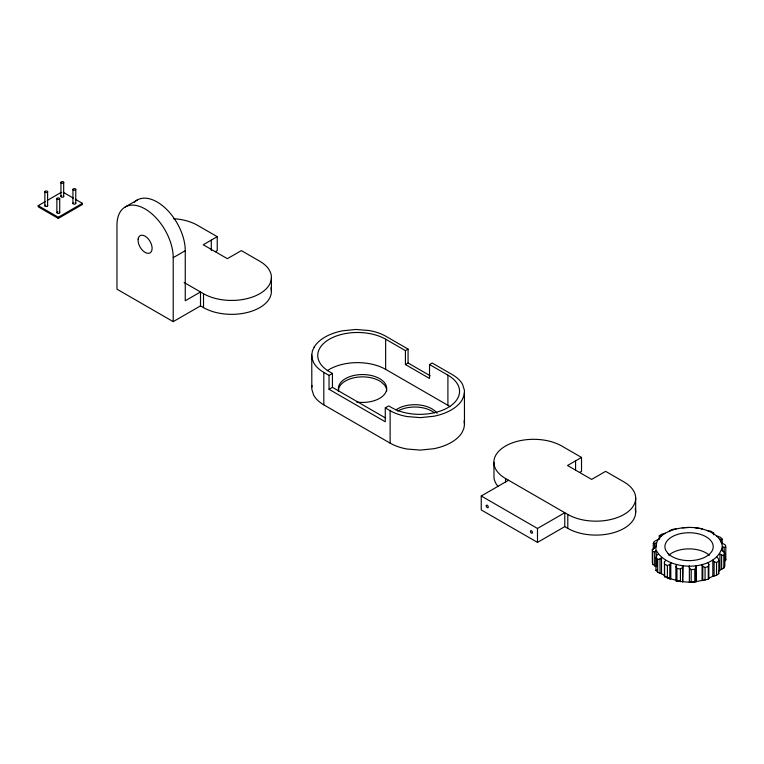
<?xml version="1.0" encoding="UTF-8"?>
<svg xmlns="http://www.w3.org/2000/svg" width="764" height="764" viewBox="0 0 764 764"><rect width="100%" height="100%" fill="white"/><g stroke="black" fill="none" stroke-linecap="round" stroke-linejoin="round"><path stroke-width="1.15" d="M385.61 418.051L332.435 387.348L332.435 373.434L329.399 371.676A39.766 22.958 0 0 1 329.399 339.206A39.766 22.958 0 0 1 385.639 339.206L405.417 350.619L405.417 364.543L429.511 378.457L429.511 364.543L432.176 363.005L452.431 374.704A41.055 23.703 0 0 1 462.621 384.512L464.416 390.242L464.483 424.669L463.815 428.575L462.105 432.395A45.496 26.272 0 0 1 433.818 448.716L420.429 450.101L407.126 449.031A41.055 23.703 0 0 1 390.127 443.139L323.812 404.853A41.055 23.703 0 0 1 313.612 395.036L311.827 389.306L311.76 354.888L312.419 350.972L314.128 347.152M311.76 387.358L311.96 385.4M464.483 392.199L463.815 396.105L462.105 399.925A45.496 26.272 0 0 1 433.818 416.246L420.429 417.631L407.126 416.561A41.055 23.703 0 0 1 390.127 410.669L385.276 407.861L385.276 421.785L329.036 389.315L329.036 375.391L323.812 372.383A41.055 23.703 0 0 1 313.612 362.566L312.151 358.784L311.76 354.888M655.751 546.843L652.332 549.602L652.332 562.323L652.714 564.415L656.438 566.735C658.377 556.698 651.673 543.739 661.204 536.127C668.892 529.824 679.053 527.657 688.784 527.437C702.765 527.141 724.463 533.453 722.381 551.13M652.332 549.602L652.714 551.684L654.672 551.656L656.438 550.586C667.765 571.844 716.451 572.217 722.381 546.518L724.186 547.358L725.8 547.167L725.418 545.085L721.693 542.765M682.5 581.891L682.844 565.58L682.844 581.719L675.901 580.764L675.901 566.334L676.579 564.51M682.844 581.719L691.172 582.321L696.205 581.824L695.842 565.513L695.842 581.652L708.257 579.236L708.257 566.506L708.83 564.3L707.808 562.581M664.871 575.961C662.34 573.191 658.033 573.63 655.932 570.355L655.932 557.624L656.734 555.447L658.387 554.186M653.296 549.192L653.296 543.405L654.318 541.389L658.176 539.47M718.437 571.701L719.955 570.03L723.814 568.101L723.814 555.38L724.835 553.365L723.575 551.321L721.799 550.271M723.814 568.101L724.835 566.095L724.835 553.365M670.792 578.902L669.799 578.921L669.799 564.491L670.792 562.762L670.792 578.902L680.753 581.366M694.782 582.101L694.782 569.371L696.205 567.385M669.799 578.921L664.441 576.428L664.441 561.989L665.702 560.394M724.721 561.158L725.8 559.897L725.8 547.167M655.932 557.624L657.67 559.468L660.029 558.942L661.519 557.5L661.519 573.64M708.257 579.236L708.83 578.73L708.83 564.3M675.901 566.334L676.952 568.445L680.438 569.037L682.5 567.451M659.322 539.355L659.322 535.879L661.605 534.246L665.31 533.186M708.811 578.243L712.822 576.304L712.822 560.165L714.111 561.75L716.527 562.524L718.809 560.891L718.437 558.656L716.928 557.233M712.822 576.304L716.527 575.244L718.809 573.621L718.809 560.891M655.932 570.355L656.734 569.887M719.736 539.164L722.2 539.145L720.462 537.302L716.613 535.851M75.359 199.289L82.388 203.348L82.388 204.504L58.284 218.418L38.2 206.824L38.2 205.669L45.229 201.61M47.234 200.445L61.301 192.327M38.2 205.669L58.284 217.262L82.388 203.348M125.2 206.977L137.253 200.015M270.914 287.799A39.766 22.958 0 0 1 231.635 314.348L228.522 314.271A39.766 22.958 0 0 1 203.52 307.625L200.502 305.887L173.208 321.644L173.208 257.649L185.26 250.697A39.766 22.958 60 0 0 165.826 208.591A39.766 22.958 60 0 0 134.388 202.24M215.257 251.748L217.243 250.602L217.243 236.687L203.253 244.757L227.357 258.681L241.338 250.602L259.76 261.231A39.766 22.958 0 0 1 259.76 293.71A39.766 22.958 0 0 1 203.52 293.71L184.143 282.518M329.036 375.391L332.435 373.434M329.036 389.315L332.435 387.348M405.417 350.619L408.072 349.091L408.072 363.005L430.161 375.764M405.417 364.543L408.072 363.005M385.276 407.861L388.675 405.904L391.665 407.623A39.766 22.958 0 0 0 447.905 407.623A39.766 22.958 0 0 0 447.905 375.153L429.511 364.543M635.19 508.537A39.766 22.958 0 0 1 595.91 535.096L592.797 535.02A39.766 22.958 0 0 1 567.795 528.373L564.777 526.625L537.484 542.392L481.244 509.922L481.244 495.998L508.537 480.241M581.519 457.435L567.528 465.505L591.632 479.42L605.623 471.35L624.035 481.979A39.766 22.958 0 0 1 624.035 514.449A39.766 22.958 0 0 1 567.795 514.449L505.529 478.503A39.766 22.958 0 0 1 505.529 446.033A39.766 22.958 0 0 1 561.769 446.033L581.519 457.435L581.519 471.35L579.532 472.496M481.244 495.998L537.484 528.468L564.777 512.711L564.777 526.625M695.288 527.781L702.231 528.736L701.553 528.841M664.441 561.989L664.575 564.243L667.402 565.561L669.799 564.491M653.296 543.405L656.333 543.08L656.333 546.546M702.078 580.525L702.078 564.386L702.784 566.2L705.067 567.518L708.257 566.506M659.322 535.879L661.204 536.127M675.901 580.764L676.579 580.65M689.367 582.244L689.348 565.914L689.367 567.805L691.172 569.591L694.782 569.371M689.348 582.053L693.674 581.786M707.34 530.588L710.721 531.209L713.691 533.071L712.43 532.957M670.324 530.77L669.302 530.77L673.065 529.261L676.054 528.965M664.441 576.428L665.702 576.534M719.955 570.03L719.955 553.89L721.627 555.132L723.814 555.38M682.29 527.838L688.784 527.437M666.724 577.011L669.77 578.434M217.243 236.687L197.494 225.285A39.766 22.958 0 0 0 173.523 218.685M408.072 349.091L386.106 336.408A41.055 23.703 0 0 0 369.117 330.526L355.804 329.456L342.415 330.822A45.496 26.272 0 0 0 314.147 347.152M327.278 370.683A39.766 22.958 0 0 1 385.639 369.356L447.905 405.312A39.766 22.958 0 0 1 450.025 406.629M63.307 192.327L73.354 198.124M173.208 321.644L116.968 289.174L116.968 225.179A39.766 22.958 60 0 1 145.084 208.944A39.766 22.958 60 0 1 173.208 257.649M718.437 573.086L718.809 573.621M725.418 557.806L725.8 559.897M464.082 420.773L464.483 424.669M724.186 547.358L724.186 554.024M722.2 539.145L722.2 543.777M721.627 555.132L721.627 569.572M721.397 539.613L721.397 542.946M716.527 562.524L716.527 575.244M714.111 561.75L714.111 576.18M713.547 532.527L713.547 534.838M705.067 567.518L705.067 580.239M702.784 566.2L702.784 580.63M691.172 569.591L691.172 582.321M680.438 569.037L680.438 581.767M676.952 568.445L676.952 581.175M667.402 565.561L667.402 578.281M664.575 564.243L664.575 576.963M660.029 558.942L660.029 573.372M659.695 536.404L659.695 538.63M657.67 559.468L657.67 572.188M654.672 551.656L654.672 566.086M654.557 543.739L654.557 548.189M652.714 551.684L652.714 564.415M635.686 498.214L635.686 512.138M575.569 460.873L575.569 470.147M567.795 514.449L567.795 528.373M537.484 528.468L537.484 542.392M505.529 478.503L505.529 481.979M493.878 462.268L494.002 477.987A39.766 22.958 0 0 0 498.214 486.611M447.905 375.153L447.905 405.312M390.127 410.669L390.127 443.139M385.639 339.206L385.639 369.356M323.812 372.383L323.812 404.853M271.401 277.475L271.401 291.39M211.284 240.125L211.284 250.563M203.52 293.71L203.52 307.625M200.502 305.887L200.502 291.963L185.26 300.768L185.26 250.697M75.779 189.453A1.423 0.821 0 0 1 73.621 190.131A1.423 0.821 0 0 1 73.669 188.708A1.423 0.821 0 0 1 75.779 189.453L75.779 203.367M72.933 189.415L72.933 203.329M63.679 182.262L63.679 196.596M60.929 182.262L60.929 196.596M59.707 198.735A1.423 0.821 0 0 1 57.539 199.404A1.423 0.821 0 0 1 57.615 197.981A1.423 0.821 0 0 1 59.707 198.735L59.707 212.65M58.284 217.262L58.284 218.418M56.87 198.678L56.87 212.602M47.607 191.535L47.607 205.879M44.866 191.535L44.866 205.879M63.307 195.813A1.423 0.821 0 0 1 63.307 196.969A1.423 0.821 0 0 1 61.301 196.969A1.423 0.821 0 0 1 61.301 195.813M47.234 205.086A1.423 0.821 0 0 1 47.234 206.242A1.423 0.821 0 0 1 45.229 206.242A1.423 0.821 0 0 1 45.229 205.086M59.038 211.924A1.423 0.821 0 0 1 59.344 213.175A1.423 0.821 0 0 1 57.166 213.127A1.423 0.821 0 0 1 57.615 211.905M75.092 202.641A1.423 0.821 0 0 1 75.569 203.768A1.423 0.821 0 0 1 73.621 204.045A1.423 0.821 0 0 1 73.143 202.918M668.815 555.227A24.142 13.943 0 0 1 709.317 555.227M338.433 391.54A24.142 13.943 0 0 1 353.598 377.865A24.142 13.943 0 0 1 380.902 381.761L384.34 384.817A24.142 13.943 0 0 1 386.679 390.996M397.691 411.108A24.142 13.943 0 0 1 434.305 412.77M338.796 391.034A24.142 13.943 0 0 1 361.63 374.561A24.142 13.943 0 0 1 386.546 389.993A24.142 13.943 0 0 1 356.492 401.988M396 409.867A24.142 13.943 0 0 1 437.075 413.314M138.141 238.989L138.055 240.211A9.942 5.74 60 0 0 145.084 252.387A9.942 5.74 60 0 0 152.112 248.329L152.026 247.011A9.942 5.74 60 0 0 145.084 236.152A9.942 5.74 60 0 0 138.141 238.989M668.156 553.642L665.74 550.281A24.142 13.943 0 0 1 693.254 532.947A24.142 13.943 0 0 1 708.849 554.674A24.142 13.943 0 0 1 668.156 553.642M61.301 183.054A1.423 0.821 0 0 0 63.679 182.682A1.423 0.821 0 0 0 61.932 181.679A1.423 0.821 0 0 0 61.301 183.054M45.229 192.327A1.423 0.821 0 0 0 47.607 191.965A1.423 0.821 0 0 0 45.869 190.962A1.423 0.821 0 0 0 45.229 192.327M486.267 505.864A1.423 0.821 60 0 0 487.776 507.735A1.423 0.821 60 0 0 487.776 505.73A1.423 0.821 60 0 0 486.267 505.864M530.455 531.448A1.423 0.821 60 0 0 532.011 533.243A1.423 0.821 60 0 0 531.906 531.171A1.423 0.821 60 0 0 530.455 531.448"/></g></svg>
